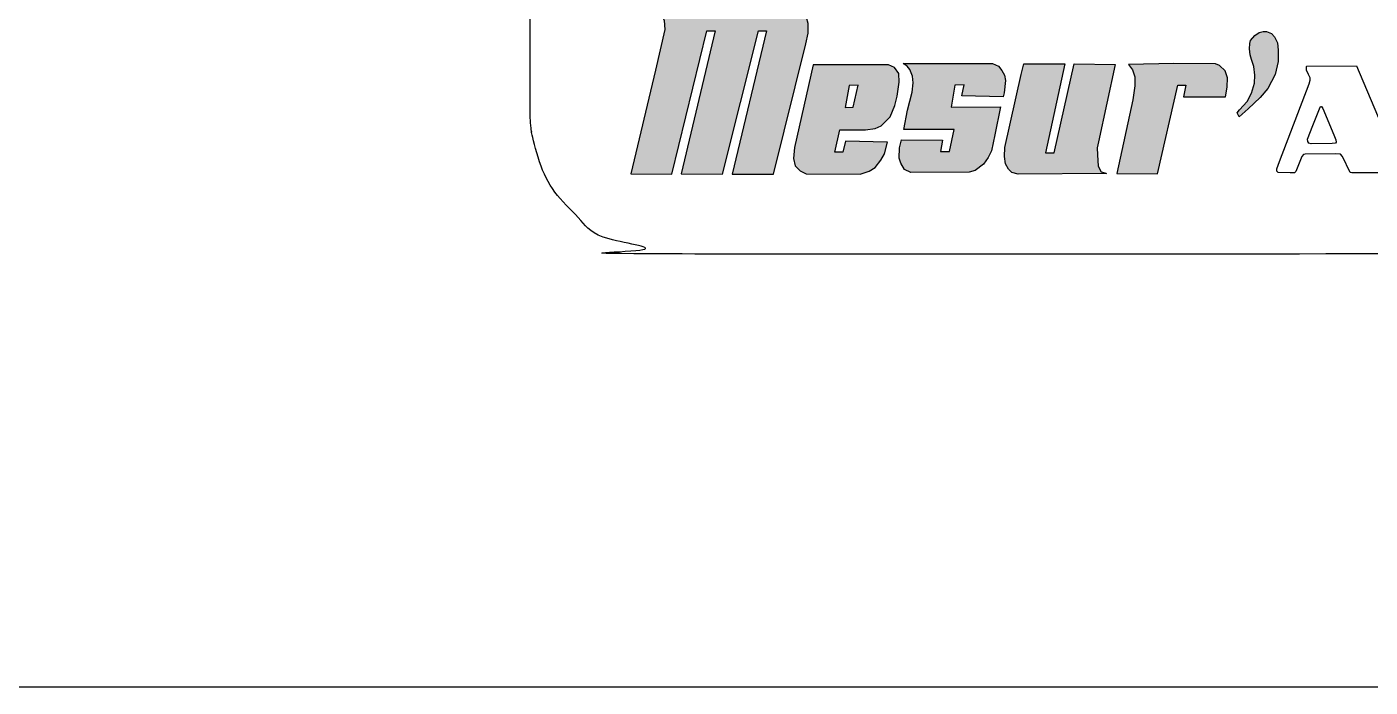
# Model space of a CAD drawing. Header units: metres. Extents: x 9606 to 9900, y 4805 to 4952.
# Drawn here: x 9826.93 to 9834.16, y 4840.6 to 4844.15 of the extents above; entities that cross this region are included whole.
import ezdxf

# ---------------------------------------------------------------- set-up
doc = ezdxf.new("R2010")
doc.units = ezdxf.units.M
doc.header["$LTSCALE"] = 2
for name, color, linetype in [('CARTOUCHE', 7, 'Continuous'), ('LOGO', 4, 'Continuous'), ('Titre', 7, 'Continuous')]:
    doc.layers.add(name, color=color, linetype=linetype)

# ---------------------------------------------------------------- blocks, each defined once
blk = doc.blocks.new('A$C581E6685')
at = {"layer": 'LOGO'}
for color, points in [(142, [(-57.604, 1.294), (-55.757, 1.272), (-54.184, 7.709), (-53.818, 7.709), (-55.336, 1.294), (-53.488, 1.272), (-51.879, 7.709), (-51.513, 7.709), (-53.05, 1.272), (-51.202, 1.272), (-49.757, 7.12), (-49.647, 7.6), (-49.647, 8.036), (-49.72, 8.303), (-49.94, 8.543), (-50.196, 8.674), (-56.489, 8.718), (-56.233, 8.499), (-56.105, 8.172), (-56.068, 7.758), (-56.489, 5.947)]), (32, [(-29.802, 7.272), (-29.612, 7.497), (-29.414, 7.633), (-29.243, 7.666), (-29.091, 7.666), (-28.865, 7.576), (-28.731, 7.429), (-28.589, 7.159), (-28.562, 6.831), (-28.562, 6.334), (-28.703, 5.748), (-29.025, 5.116), (-29.375, 4.709), (-29.905, 4.201), (-30.321, 3.851), (-30.398, 4.021), (-30.294, 4.157), (-29.962, 4.54), (-29.763, 4.902), (-29.63, 5.364), (-29.612, 5.714), (-29.659, 6.098), (-29.763, 6.413), (-29.819, 6.63), (-29.849, 6.901), (-29.837, 7.139)]), (142, [(-42.653, 5.288), (-43.071, 5.26), (-43.234, 4.275), (-41.023, 4.289), (-41.28, 3.04), (-41.43, 2.318), (-41.57, 2.027), (-41.78, 1.721), (-42.164, 1.444), (-42.419, 1.362), (-45.048, 1.347), (-45.327, 1.487), (-45.49, 1.764), (-45.56, 2), (-45.549, 2.458), (-45.456, 2.818), (-43.617, 2.805), (-43.711, 2.291), (-43.303, 2.291), (-43.094, 3.276), (-45.35, 3.276), (-45.188, 4.15), (-44.978, 4.955), (-44.944, 5.372), (-44.968, 5.676), (-45.083, 5.968), (-45.212, 6.121), (-45.386, 6.245), (-41.384, 6.232), (-41.105, 6.121), (-40.954, 5.926), (-40.837, 5.718), (-40.791, 5.483), (-40.861, 4.927), (-40.895, 4.747), (-42.756, 4.789)]), (142, [(-39.971, 6.229), (-38.138, 6.229), (-38.994, 2.237), (-38.606, 2.237), (-37.724, 6.229), (-35.876, 6.196), (-36.626, 2.732), (-36.679, 2.461), (-36.666, 2.141), (-36.639, 1.631), (-36.505, 1.376), (-36.345, 1.344), (-36.265, 1.312), (-40.227, 1.28), (-40.507, 1.359), (-40.655, 1.503), (-40.788, 1.743), (-40.841, 2.062), (-40.828, 2.478), (-40.091, 5.749)]), (142, [(-35.284, 6.197), (-35.097, 5.958), (-35.002, 5.638), (-34.989, 5.239), (-35.083, 4.617), (-35.806, 1.313), (-33.985, 1.296), (-33.063, 5.272), (-32.701, 5.272), (-32.807, 4.744), (-30.934, 4.744), (-30.853, 5.176), (-30.841, 5.59), (-30.948, 5.91), (-31.201, 6.149), (-31.376, 6.229), (-33.249, 6.245)])]:
    blk.add_hatch(color=color, dxfattribs=at).paths.add_polyline_path(points)
h = blk.add_hatch(color=142, dxfattribs=at)
edge = h.paths.add_edge_path(flags=16)
edge.add_spline(control_points=[(-47.811, 5.248), (-47.811, 5.248), (-47.994, 4.265), (-47.994, 4.265), (-47.994, 4.265), (-47.629, 4.287), (-47.629, 4.287), (-47.629, 4.287), (-47.408, 5.269), (-47.408, 5.269), (-47.408, 5.269), (-47.811, 5.248), (-47.811, 5.248)], knot_values=[0, 0, 0, 0, 1, 1, 1, 2, 2, 2, 3, 3, 3, 4, 4, 4, 4], degree=3, periodic=0)
edge = h.paths.add_edge_path(flags=16)
edge.add_spline(control_points=[(-49.421, 6.185), (-49.421, 6.185), (-50.262, 2.476), (-50.262, 2.476), (-50.262, 2.476), (-50.299, 1.975), (-50.299, 1.975), (-50.299, 1.975), (-50.226, 1.648), (-50.226, 1.648), (-50.226, 1.648), (-50.006, 1.429), (-50.006, 1.429), (-50.006, 1.429), (-49.732, 1.298), (-49.732, 1.298), (-49.732, 1.298), (-47.317, 1.277), (-47.317, 1.277), (-47.317, 1.277), (-46.914, 1.407), (-46.914, 1.407), (-46.914, 1.407), (-46.641, 1.582), (-46.641, 1.582), (-46.641, 1.582), (-46.384, 1.909), (-46.384, 1.909), (-46.384, 1.909), (-46.22, 2.192), (-46.22, 2.192), (-46.22, 2.192), (-46.092, 2.717), (-46.092, 2.717), (-46.092, 2.717), (-46.11, 2.717), (-46.11, 2.717), (-46.11, 2.717), (-47.975, 2.76), (-47.975, 2.76), (-47.975, 2.76), (-48.085, 2.259), (-48.085, 2.259), (-48.085, 2.259), (-48.451, 2.259), (-48.451, 2.259), (-48.451, 2.259), (-48.232, 3.261), (-48.232, 3.261), (-48.232, 3.261), (-47.08, 3.261), (-47.08, 3.261), (-47.08, 3.261), (-46.641, 3.328), (-46.641, 3.328), (-46.641, 3.328), (-46.366, 3.437), (-46.366, 3.437), (-46.366, 3.437), (-45.964, 3.851), (-45.964, 3.851), (-45.964, 3.851), (-45.762, 4.352), (-45.762, 4.352), (-45.762, 4.352), (-45.653, 4.768), (-45.653, 4.768), (-45.653, 4.768), (-45.562, 5.4), (-45.562, 5.4), (-45.562, 5.4), (-45.58, 5.792), (-45.58, 5.792), (-45.58, 5.792), (-45.78, 6.055), (-45.78, 6.055), (-45.78, 6.055), (-46.037, 6.185), (-46.037, 6.185), (-46.037, 6.185), (-49.421, 6.185), (-49.421, 6.185)], knot_values=[0, 0, 0, 0, 1, 1, 1, 2, 2, 2, 3, 3, 3, 4, 4, 4, 5, 5, 5, 6, 6, 6, 7, 7, 7, 8, 8, 8, 9, 9, 9, 10, 10, 10, 11, 11, 11, 12, 12, 12, 13, 13, 13, 14, 14, 14, 15, 15, 15, 16, 16, 16, 17, 17, 17, 18, 18, 18, 19, 19, 19, 20, 20, 20, 21, 21, 21, 22, 22, 22, 23, 23, 23, 24, 24, 24, 25, 25, 25, 26, 26, 26, 27, 27, 27, 27], degree=3, periodic=0)
at = {"layer": 'LOGO', "color": 142}
for points in [[(-57.604, 1.294), (-55.757, 1.272), (-54.184, 7.709), (-53.818, 7.709), (-55.336, 1.294), (-53.488, 1.272), (-51.879, 7.709), (-51.513, 7.709), (-53.05, 1.272), (-51.202, 1.272), (-49.757, 7.12), (-49.647, 7.6), (-49.647, 8.036), (-49.72, 8.303), (-49.94, 8.543), (-50.196, 8.675), (-56.489, 8.718), (-56.233, 8.499), (-56.105, 8.172), (-56.068, 7.758), (-56.489, 5.947)], [(-49.421, 6.186), (-50.262, 2.476), (-50.299, 1.975), (-50.226, 1.647), (-50.006, 1.429), (-49.732, 1.298), (-47.317, 1.277), (-46.914, 1.407), (-46.641, 1.582), (-46.384, 1.91), (-46.22, 2.192), (-46.092, 2.717), (-46.11, 2.717), (-47.975, 2.76), (-48.085, 2.259), (-48.451, 2.259), (-48.232, 3.262), (-47.079, 3.262), (-46.641, 3.328), (-46.366, 3.437), (-45.964, 3.851), (-45.762, 4.353), (-45.653, 4.768), (-45.561, 5.4), (-45.58, 5.792), (-45.78, 6.055), (-46.037, 6.186)], [(-42.651, 5.288), (-43.07, 5.26), (-43.234, 4.275), (-41.023, 4.289), (-41.279, 3.04), (-41.43, 2.318), (-41.57, 2.027), (-41.78, 1.723), (-42.163, 1.444), (-42.419, 1.362), (-45.048, 1.347), (-45.327, 1.487), (-45.491, 1.764), (-45.56, 2), (-45.549, 2.458), (-45.455, 2.818), (-43.616, 2.805), (-43.71, 2.291), (-43.303, 2.291), (-43.094, 3.276), (-45.35, 3.276), (-45.188, 4.15), (-44.978, 4.955), (-44.944, 5.372), (-44.967, 5.676), (-45.083, 5.968), (-45.211, 6.121), (-45.385, 6.245), (-41.384, 6.232), (-41.105, 6.121), (-40.954, 5.926), (-40.837, 5.718), (-40.791, 5.483), (-40.861, 4.927), (-40.895, 4.747), (-42.756, 4.789)], [(-39.971, 6.229), (-38.138, 6.229), (-38.994, 2.238), (-38.606, 2.238), (-37.723, 6.229), (-35.876, 6.196), (-36.625, 2.733), (-36.679, 2.461), (-36.665, 2.141), (-36.639, 1.631), (-36.505, 1.376), (-36.345, 1.344), (-36.263, 1.312), (-40.225, 1.28), (-40.507, 1.359), (-40.654, 1.503), (-40.788, 1.743), (-40.841, 2.062), (-40.828, 2.478), (-40.091, 5.749)], [(-35.284, 6.197), (-35.096, 5.958), (-35.002, 5.638), (-34.989, 5.239), (-35.083, 4.617), (-35.806, 1.313), (-33.985, 1.296), (-33.062, 5.272), (-32.701, 5.272), (-32.807, 4.744), (-30.934, 4.744), (-30.853, 5.176), (-30.841, 5.59), (-30.947, 5.91), (-31.201, 6.149), (-31.376, 6.229), (-33.249, 6.245)], [(-47.811, 5.248), (-47.993, 4.265), (-47.628, 4.287), (-47.408, 5.269)], [(-27.011, 3.458), (-26.677, 4.286), (-26.66, 4.318), (-26.616, 4.307), (-26.564, 4.223), (-26.072, 3.04), (-25.975, 2.809), (-25.966, 2.716), (-26.001, 2.673), (-26.151, 2.652), (-27.09, 2.642), (-27.195, 2.663), (-27.24, 2.737), (-27.248, 2.841)]]:
    blk.add_lwpolyline(points, close=True, dxfattribs=at)
at = {"layer": 'LOGO', "color": 32}
blk.add_lwpolyline([(-29.802, 7.272), (-29.612, 7.497), (-29.414, 7.633), (-29.242, 7.666), (-29.091, 7.666), (-28.865, 7.576), (-28.731, 7.429), (-28.589, 7.159), (-28.561, 6.831), (-28.561, 6.335), (-28.703, 5.748), (-29.025, 5.116), (-29.375, 4.709), (-29.905, 4.201), (-30.321, 3.851), (-30.398, 4.021), (-30.293, 4.157), (-29.962, 4.54), (-29.763, 4.902), (-29.63, 5.364), (-29.612, 5.714), (-29.659, 6.098), (-29.763, 6.413), (-29.819, 6.63), (-29.849, 6.901), (-29.837, 7.139)], close=True, dxfattribs=at)
at = {"layer": 'LOGO', "color": 142}
blk.add_lwpolyline([(-23.139, 1.343), (-25.264, 1.333), (-25.334, 1.354), (-25.677, 2.076), (-25.764, 2.171), (-25.975, 2.192), (-27.353, 2.171), (-27.432, 2.16), (-27.503, 2.076), (-27.767, 1.395), (-27.827, 1.333), (-28.021, 1.333), (-28.565, 1.354), (-28.619, 1.406), (-28.627, 1.522), (-28.513, 1.846), (-27.169, 5.333), (-27.126, 5.49), (-27.134, 5.596), (-27.204, 5.752), (-27.292, 5.94), (-27.301, 6.035), (-27.292, 6.109), (-27.284, 6.119), (-25.053, 6.13), (-23.447, 2.359)], dxfattribs=at)

msp = doc.modelspace()

# ---------------------------------------------------------------- linework, layer by layer
at = {"layer": 'CARTOUCHE'}
msp.add_rational_spline([(9829.6432, 4848.0547), (9829.6432, 4845.8765), (9829.6432, 4843.6982), (9829.6432, 4842.9302), (9830.4112, 4842.9302), (9839.5191, 4842.9302), (9848.6269, 4842.9302), (9849.3949, 4842.9302), (9849.3949, 4843.6982), (9849.3949, 4845.8765), (9849.3949, 4848.0547), (9849.3949, 4848.8227), (9848.6269, 4848.8227), (9839.5191, 4848.8227), (9830.4112, 4848.8227), (9829.6432, 4848.8227), (9829.6432, 4848.0547)], [1, 1, 1, 0.707106781187, 1, 1, 1, 0.707106781187, 1, 1, 1, 0.707106781187, 1, 1, 1, 0.707106781187, 1], degree=2, knots=[0, 0, 0, 1, 1, 2.570796, 2.570796, 3.570796, 3.570796, 5.141593, 5.141593, 6.141593, 6.141593, 7.712389, 7.712389, 8.712389, 8.712389, 10.283185, 10.283185, 10.283185], dxfattribs=at)
at = {"layer": 'Titre', "color": 7}
msp.add_lwpolyline([(9816, 4900), (9858, 4900), (9858, 4840.6), (9816, 4840.6), (9816, 4900)], dxfattribs=at)

# ---------------------------------------------------------------- block references
at = {"layer": 'CARTOUCHE', "xscale": 0.12, "yscale": 0.12, "zscale": 0.12}
msp.add_blockref('A$C581E6685', (9837.0974, 4843.2063), dxfattribs=at)

doc.saveas('drawing.dxf')
